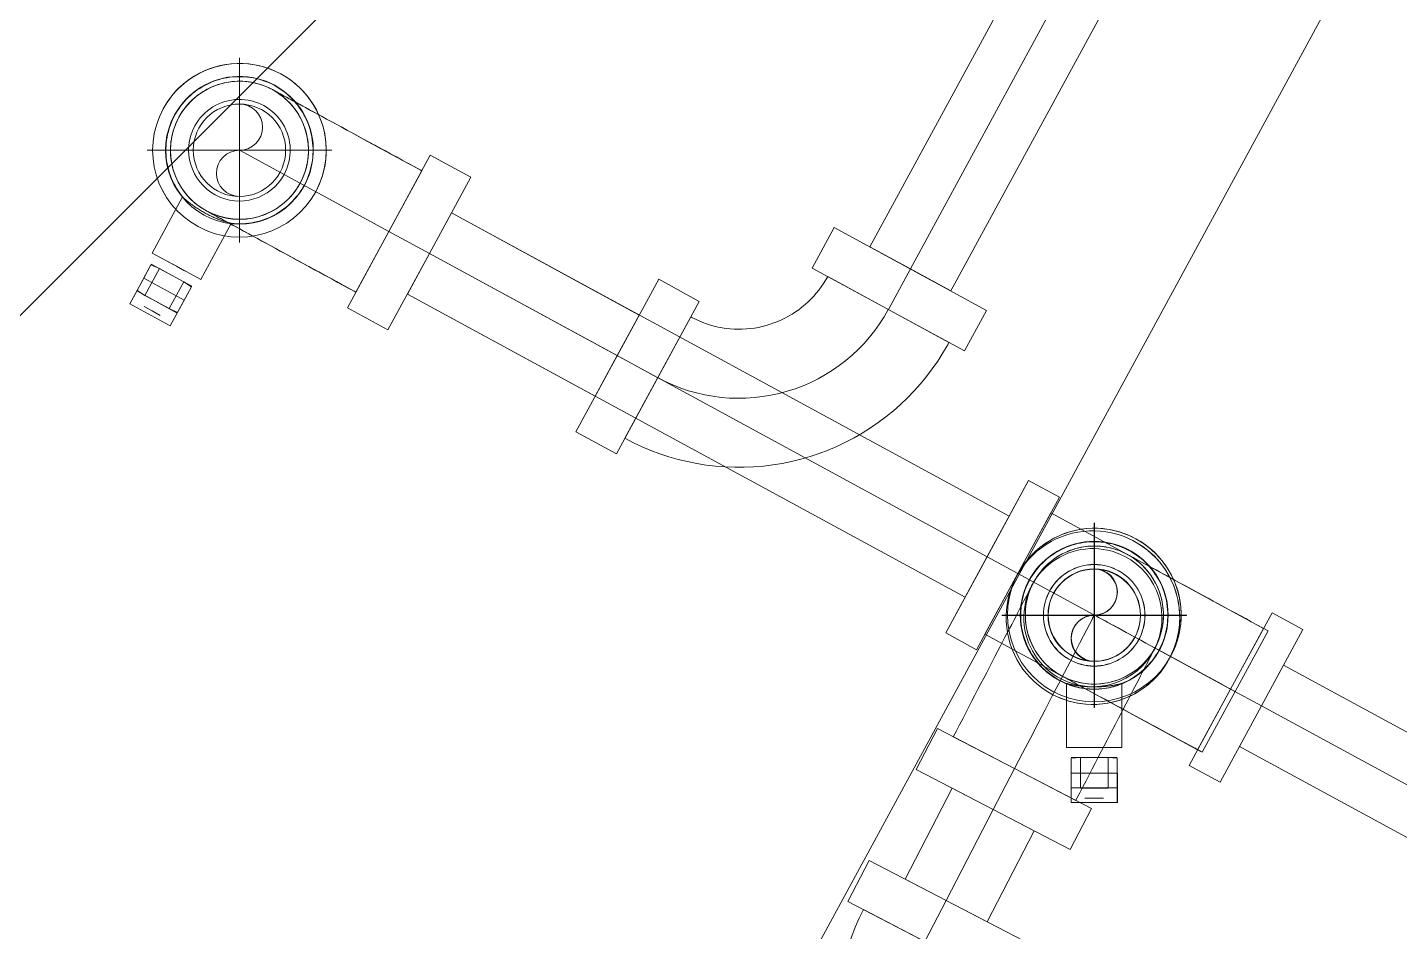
# Model space of a CAD drawing. Header units: metres. Extents: x -207 to 246, y -187 to 169.
# Drawn here: x 11.4838 to 11.781, y 98.9063 to 99.1021 of the extents above; entities that cross this region are included whole.
import ezdxf

# ---------------------------------------------------------------- set-up
doc = ezdxf.new("R2010")
doc.units = ezdxf.units.M
for name, color, linetype, lineweight in [('A-ROOF-PATT', 7, 'Continuous', 9), ('P-PIPE', 7, 'Continuous', 9), ('P-PIPE-CNTR', 7, 'Continuous', 9)]:
    doc.layers.add(name, color=color, linetype=linetype, lineweight=lineweight)
doc.layers.add('PR10-ARQ-PL-001-Emplazamiento-C-1_dwg', color=7, linetype='Continuous', lineweight=9, true_color=0x767676)

# ---------------------------------------------------------------- blocks, each defined once
blk = doc.blocks.new('Plastico - Codo - PL - Codo-2167104-PLANTA SUPERFICIES')
at = {"layer": 'P-PIPE'}
for p, q in [((11.57107, 99.07442), (11.5621, 99.05791)), ((11.57986, 99.06965), (11.57107, 99.07442)), ((11.56923, 99.07104), (11.5621, 99.05791)), ((11.57088, 99.05313), (11.57986, 99.06965)), ((11.5621, 99.05791), (11.55312, 99.04139)), ((11.5621, 99.05791), (11.55496, 99.04477)), ((11.5619, 99.03661), (11.57088, 99.05313)), ((11.55312, 99.04139), (11.5619, 99.03661))]:
    blk.add_line(p, q, dxfattribs=at)
at = {"layer": 'P-PIPE', "flags": 128}
for points in [[(11.56923, 99.07104), (11.56794, 99.07174), (11.56665, 99.07245), (11.56536, 99.07315), (11.56408, 99.07384), (11.56281, 99.07453), (11.56155, 99.07522), (11.5603, 99.0759), (11.55906, 99.07657), (11.55784, 99.07723), (11.55664, 99.07789), (11.55546, 99.07853), (11.5543, 99.07916), (11.55316, 99.07978), (11.55205, 99.08038), (11.55097, 99.08097), (11.54992, 99.08154), (11.5489, 99.0821), (11.54791, 99.08263), (11.54695, 99.08315), (11.54603, 99.08365), (11.54515, 99.08413), (11.5443, 99.08459), (11.5435, 99.08503), (11.54274, 99.08544), (11.54202, 99.08583), (11.54134, 99.0862), (11.54071, 99.08655), (11.54012, 99.08687), (11.53958, 99.08716), (11.53909, 99.08743), (11.53864, 99.08767), (11.53825, 99.08788), (11.5379, 99.08807), (11.5376, 99.08823), (11.53736, 99.08837), (11.53717, 99.08847), (11.53702, 99.08855), (11.53693, 99.0886), (11.53689, 99.08862)], [(11.52261, 99.06235), (11.52264, 99.06234), (11.52271, 99.06229), (11.52284, 99.06222), (11.52302, 99.06213), (11.52326, 99.062), (11.52354, 99.06185), (11.52387, 99.06167), (11.52425, 99.06146), (11.52468, 99.06122), (11.52516, 99.06096), (11.52569, 99.06068), (11.52627, 99.06036), (11.52689, 99.06003), (11.52755, 99.05967), (11.52826, 99.05928), (11.52901, 99.05887), (11.52981, 99.05844), (11.53064, 99.05799), (11.53151, 99.05751), (11.53242, 99.05702), (11.53337, 99.0565), (11.53435, 99.05597), (11.53536, 99.05542), (11.53641, 99.05485), (11.53748, 99.05427), (11.53858, 99.05367), (11.53971, 99.05306), (11.54086, 99.05243), (11.54204, 99.05179), (11.54324, 99.05114), (11.54445, 99.05048), (11.54568, 99.04981), (11.54693, 99.04913), (11.54819, 99.04845), (11.54946, 99.04776), (11.55074, 99.04706), (11.55202, 99.04636), (11.55331, 99.04566), (11.55461, 99.04496), (11.55496, 99.04477)]]:
    blk.add_lwpolyline(points, dxfattribs=at)
at = {"layer": 'P-PIPE'}
for radius, start, end in [(0.0188, 331.4765, 151.4765), (0.0188, 331.4765, 151.4765), (0.01495, 331.4765, 151.4765), (0.0188, 151.4765, 331.4765), (0.0188, 151.4765, 331.4765), (0.01495, 151.4765, 331.4765)]:
    blk.add_arc((11.52975, 99.07549), radius, start, end, dxfattribs=at)
blk = doc.blocks.new('Plastico - Codo - PL - Codo-2167767-PLANTA SUPERFICIES')
at = {"layer": 'P-PIPE'}
for p, q in [((-0.01792, 0.04716), (-0.01811, 0.03716)), ((0.01968, 0.04645), (-0.01792, 0.04716)), ((0.01968, 0.04645), (-0.01792, 0.04716)), ((0.01949, 0.03645), (0.01968, 0.04645)), ((-0.01811, 0.03716), (0.01949, 0.03645)), ((-0.01811, 0.03716), (0.01949, 0.03645)), ((-0.01426, 0.03709), (0.01564, 0.03653)), ((-0.01426, 0.03709), (0.01564, 0.03653)), ((-0.03681, 0.0188), (-0.04681, 0.0188)), ((-0.04681, 0.0188), (-0.04681, -0.0188)), ((-0.04681, 0.0188), (-0.04681, -0.0188)), ((-0.03681, -0.0188), (-0.03681, 0.0188)), ((-0.03681, -0.0188), (-0.03681, 0.0188)), ((-0.03681, 0.01495), (-0.03681, -0.01495)), ((-0.03681, 0.01495), (-0.03681, -0.01495)), ((-0.04681, -0.0188), (-0.03681, -0.0188))]:
    blk.add_line(p, q, dxfattribs=at)
at = {"layer": 'P-PIPE', "flags": 128}
for points in [[(-0.01426, 0.03709), (-0.01429, 0.03619), (-0.01436, 0.03529), (-0.01447, 0.03439), (-0.01461, 0.0335), (-0.01479, 0.03262), (-0.015, 0.03174), (-0.01525, 0.03087), (-0.01553, 0.03001), (-0.01585, 0.02917), (-0.0162, 0.02834), (-0.01659, 0.02752), (-0.017, 0.02672), (-0.01745, 0.02594), (-0.01793, 0.02517), (-0.01844, 0.02443), (-0.01897, 0.0237), (-0.01954, 0.023), (-0.02013, 0.02232), (-0.02076, 0.02166), (-0.0214, 0.02103), (-0.02207, 0.02043), (-0.02277, 0.01986), (-0.02349, 0.01931), (-0.02422, 0.01879), (-0.02498, 0.0183), (-0.02576, 0.01784), (-0.02656, 0.01742), (-0.02737, 0.01702), (-0.02819, 0.01666), (-0.02903, 0.01633), (-0.02989, 0.01604), (-0.03075, 0.01578), (-0.03163, 0.01555), (-0.03251, 0.01536), (-0.0334, 0.01521), (-0.03429, 0.01509), (-0.03519, 0.01501), (-0.03609, 0.01496), (-0.03681, 0.01495)], [(-0.03681, -0.01495), (-0.03472, -0.01491), (-0.03262, -0.01478), (-0.03053, -0.01457), (-0.02846, -0.01428), (-0.02639, -0.0139), (-0.02434, -0.01345), (-0.02232, -0.01291), (-0.02031, -0.01229), (-0.01833, -0.01159), (-0.01638, -0.01081), (-0.01447, -0.00995), (-0.01259, -0.00902), (-0.01075, -0.00802), (-0.00895, -0.00694), (-0.00719, -0.00579), (-0.00548, -0.00457), (-0.00383, -0.00328), (-0.00222, -0.00193), (-0.00067, -0.00051), (0.00082, 0.00096), (0.00225, 0.0025), (0.00362, 0.00409), (0.00492, 0.00573), (0.00616, 0.00742), (0.00733, 0.00917), (0.00843, 0.01095), (0.00945, 0.01278), (0.01041, 0.01466), (0.01128, 0.01656), (0.01208, 0.0185), (0.0128, 0.02047), (0.01345, 0.02247), (0.01401, 0.02449), (0.01449, 0.02653), (0.01488, 0.02859), (0.0152, 0.03067), (0.01543, 0.03275), (0.01558, 0.03485), (0.01564, 0.03653)]]:
    blk.add_lwpolyline(points, dxfattribs=at)
blk = doc.blocks.new('Plastico - Codo - PL - Codo-V76-PLANTA SUPERFICIES')
at = {"layer": 'P-PIPE'}
for p, q in [((11.87105, 98.91207), (11.86234, 98.89541)), ((11.87991, 98.90744), (11.87105, 98.91207)), ((11.86926, 98.90866), (11.86234, 98.89541)), ((11.8712, 98.89078), (11.87991, 98.90744)), ((11.86234, 98.89541), (11.85363, 98.87875)), ((11.86234, 98.89541), (11.85542, 98.88216)), ((11.8625, 98.87412), (11.8712, 98.89078)), ((11.85363, 98.87875), (11.8625, 98.87412))]:
    blk.add_line(p, q, dxfattribs=at)
at = {"layer": 'P-PIPE', "flags": 128}
for points in [[(11.81646, 98.91938), (11.81675, 98.91991), (11.81706, 98.92042), (11.81739, 98.92092), (11.81774, 98.92141), (11.8181, 98.92188), (11.81849, 98.92233), (11.81889, 98.92278), (11.81931, 98.9232), (11.81975, 98.92361), (11.8202, 98.924), (11.82067, 98.92437), (11.82116, 98.92472), (11.82165, 98.92505), (11.82216, 98.92536), (11.82269, 98.92566), (11.82322, 98.92593), (11.82376, 98.92618), (11.82432, 98.9264), (11.82488, 98.92661), (11.82545, 98.92679), (11.82602, 98.92695), (11.82661, 98.92708), (11.82719, 98.9272), (11.82779, 98.92729), (11.82838, 98.92735), (11.82898, 98.92739), (11.82957, 98.92741), (11.83017, 98.9274), (11.83077, 98.92737), (11.83136, 98.92732), (11.83196, 98.92724), (11.83255, 98.92714), (11.83313, 98.92701), (11.83371, 98.92687), (11.83428, 98.92669), (11.83485, 98.9265), (11.83541, 98.92628), (11.83595, 98.92604), (11.83649, 98.92578), (11.83664, 98.92571)], [(11.83664, 98.92571), (11.83716, 98.92542), (11.83767, 98.92511), (11.83817, 98.92479), (11.83866, 98.92444), (11.83913, 98.92407), (11.83959, 98.92368), (11.84003, 98.92328), (11.84045, 98.92286), (11.84086, 98.92242), (11.84125, 98.92197), (11.84162, 98.9215), (11.84197, 98.92102), (11.84231, 98.92052), (11.84262, 98.92001), (11.84291, 98.91949), (11.84318, 98.91895), (11.84343, 98.91841), (11.84366, 98.91786), (11.84386, 98.91729), (11.84404, 98.91672), (11.8442, 98.91615), (11.84434, 98.91557), (11.84445, 98.91498), (11.84454, 98.91439), (11.8446, 98.91379), (11.84464, 98.9132), (11.84466, 98.9126), (11.84466, 98.912), (11.84463, 98.9114), (11.84457, 98.91081), (11.84449, 98.91022), (11.84439, 98.90963), (11.84427, 98.90904), (11.84412, 98.90846), (11.84395, 98.90789), (11.84375, 98.90732), (11.84354, 98.90677), (11.8433, 98.90622), (11.84304, 98.90568), (11.84296, 98.90554)], [(11.83664, 98.92571), (11.83666, 98.9257), (11.83674, 98.92566), (11.83687, 98.92559), (11.83705, 98.92549), (11.83729, 98.92537), (11.83757, 98.92522), (11.83791, 98.92505), (11.83829, 98.92484), (11.83873, 98.92462), (11.83921, 98.92436), (11.83974, 98.92409), (11.84032, 98.92378), (11.84095, 98.92346), (11.84162, 98.92311), (11.84234, 98.92273), (11.84309, 98.92234), (11.84389, 98.92192), (11.84473, 98.92148), (11.84561, 98.92102), (11.84653, 98.92054), (11.84749, 98.92004), (11.84848, 98.91952), (11.8495, 98.91899), (11.85055, 98.91844), (11.85164, 98.91787), (11.85275, 98.91729), (11.85389, 98.9167), (11.85505, 98.91609), (11.85623, 98.91547), (11.85744, 98.91484), (11.85867, 98.9142), (11.85991, 98.91355), (11.86117, 98.91289), (11.86244, 98.91223), (11.86372, 98.91156), (11.86501, 98.91088), (11.86631, 98.91021), (11.86761, 98.90953), (11.86891, 98.90884), (11.86926, 98.90866)], [(11.82279, 98.89921), (11.82226, 98.8995), (11.82175, 98.89981), (11.82125, 98.90013), (11.82077, 98.90048), (11.82029, 98.90085), (11.81984, 98.90124), (11.8194, 98.90164), (11.81897, 98.90206), (11.81857, 98.9025), (11.81818, 98.90295), (11.8178, 98.90342), (11.81745, 98.9039), (11.81712, 98.9044), (11.81681, 98.90491), (11.81652, 98.90543), (11.81625, 98.90597), (11.816, 98.90651), (11.81577, 98.90706), (11.81557, 98.90763), (11.81538, 98.9082), (11.81522, 98.90877), (11.81509, 98.90935), (11.81498, 98.90994), (11.81489, 98.91053), (11.81482, 98.91113), (11.81478, 98.91172), (11.81476, 98.91232), (11.81477, 98.91292), (11.8148, 98.91352), (11.81485, 98.91411), (11.81493, 98.9147), (11.81503, 98.91529), (11.81516, 98.91588), (11.81531, 98.91646), (11.81548, 98.91703), (11.81567, 98.9176), (11.81589, 98.91815), (11.81613, 98.9187), (11.81639, 98.91924), (11.81646, 98.91938)], [(11.84296, 98.90554), (11.84268, 98.90501), (11.84237, 98.9045), (11.84204, 98.904), (11.84169, 98.90351), (11.84132, 98.90304), (11.84094, 98.90259), (11.84053, 98.90214), (11.84011, 98.90172), (11.83967, 98.90131), (11.83922, 98.90092), (11.83875, 98.90055), (11.83827, 98.9002), (11.83777, 98.89987), (11.83726, 98.89956), (11.83674, 98.89926), (11.83621, 98.89899), (11.83566, 98.89874), (11.83511, 98.89852), (11.83455, 98.89831), (11.83398, 98.89813), (11.8334, 98.89797), (11.83282, 98.89784), (11.83223, 98.89772), (11.83164, 98.89763), (11.83105, 98.89757), (11.83045, 98.89753), (11.82985, 98.89751), (11.82925, 98.89752), (11.82866, 98.89755), (11.82806, 98.8976), (11.82747, 98.89768), (11.82688, 98.89778), (11.82629, 98.89791), (11.82571, 98.89805), (11.82514, 98.89823), (11.82458, 98.89842), (11.82402, 98.89864), (11.82347, 98.89888), (11.82293, 98.89914), (11.82279, 98.89921)], [(11.85542, 98.88216), (11.85411, 98.88284), (11.85281, 98.88352), (11.85151, 98.8842), (11.85022, 98.88488), (11.84894, 98.88555), (11.84766, 98.88621), (11.8464, 98.88687), (11.84515, 98.88752), (11.84392, 98.88817), (11.84271, 98.8888), (11.84152, 98.88942), (11.84035, 98.89003), (11.83921, 98.89063), (11.83809, 98.89122), (11.83699, 98.89179), (11.83593, 98.89234), (11.8349, 98.89288), (11.8339, 98.8934), (11.83294, 98.89391), (11.83201, 98.89439), (11.83112, 98.89486), (11.83027, 98.8953), (11.82946, 98.89573), (11.82869, 98.89613), (11.82796, 98.89651), (11.82728, 98.89686), (11.82664, 98.8972), (11.82605, 98.89751), (11.8255, 98.89779), (11.82501, 98.89805), (11.82456, 98.89829), (11.82416, 98.89849), (11.82381, 98.89868), (11.82351, 98.89883), (11.82326, 98.89896), (11.82307, 98.89906), (11.82292, 98.89914), (11.82283, 98.89919), (11.82279, 98.89921)]]:
    blk.add_lwpolyline(points, dxfattribs=at)
at = {"layer": 'P-PIPE'}
for radius, start, end in [(0.0188, 332.4113, 152.4113), (0.0188, 332.4113, 152.4113), (0.01495, 332.4113, 152.4113), (0.0188, 152.4113, 332.4113), (0.0188, 152.4113, 332.4113), (0.01495, 152.4113, 332.4113)]:
    blk.add_arc((11.82971, 98.91246), radius, start, end, dxfattribs=at)
blk = doc.blocks.new('Plastico - Codo - PL - Codo-V83-PLANTA SUPERFICIES')
at = {"layer": 'P-PIPE'}
for p, q in [((-0.0188, 0.04681), (-0.0188, 0.03681)), ((0.0188, 0.04681), (-0.0188, 0.04681)), ((0.0188, 0.04681), (-0.0188, 0.04681)), ((0.0188, 0.03681), (0.0188, 0.04681)), ((-0.0188, 0.03681), (0.0188, 0.03681)), ((-0.0188, 0.03681), (0.0188, 0.03681)), ((-0.01495, 0.03681), (0.01495, 0.03681)), ((-0.01495, 0.03681), (0.01495, 0.03681)), ((-0.03681, 0.0188), (-0.04681, 0.0188)), ((-0.04681, 0.0188), (-0.04681, -0.0188)), ((-0.04681, 0.0188), (-0.04681, -0.0188)), ((-0.03681, -0.0188), (-0.03681, 0.0188)), ((-0.03681, -0.0188), (-0.03681, 0.0188)), ((-0.03681, 0.01495), (-0.03681, -0.01495)), ((-0.03681, 0.01495), (-0.03681, -0.01495)), ((-0.04681, -0.0188), (-0.03681, -0.0188))]:
    blk.add_line(p, q, dxfattribs=at)
at = {"layer": 'P-PIPE', "flags": 128}
for points in [[(-0.03681, -0.01495), (-0.03474, -0.01491), (-0.03268, -0.01478), (-0.03062, -0.01458), (-0.02857, -0.01429), (-0.02653, -0.01392), (-0.02451, -0.01347), (-0.02251, -0.01293), (-0.02053, -0.01232), (-0.01858, -0.01163), (-0.01666, -0.01086), (-0.01477, -0.01002), (-0.01291, -0.0091), (-0.01109, -0.00811), (-0.00932, -0.00704), (-0.00759, -0.00591), (-0.0059, -0.00471), (-0.00427, -0.00344), (-0.00268, -0.0021), (-0.00115, -0.00071), (0.00032, 0.00075), (0.00173, 0.00226), (0.00308, 0.00383), (0.00437, 0.00545), (0.00559, 0.00713), (0.00674, 0.00885), (0.00783, 0.01061), (0.00884, 0.01242), (0.00978, 0.01426), (0.01064, 0.01614), (0.01143, 0.01806), (0.01214, 0.02), (0.01278, 0.02197), (0.01333, 0.02397), (0.0138, 0.02598), (0.0142, 0.02802), (0.01451, 0.03006), (0.01474, 0.03212), (0.01488, 0.03419), (0.01495, 0.03626), (0.01495, 0.03681)], [(-0.01495, 0.03681), (-0.01497, 0.03594), (-0.01502, 0.03507), (-0.01511, 0.0342), (-0.01523, 0.03333), (-0.01539, 0.03247), (-0.01558, 0.03162), (-0.0158, 0.03077), (-0.01606, 0.02994), (-0.01635, 0.02911), (-0.01668, 0.0283), (-0.01703, 0.0275), (-0.01742, 0.02672), (-0.01784, 0.02595), (-0.01829, 0.0252), (-0.01877, 0.02447), (-0.01928, 0.02376), (-0.01981, 0.02307), (-0.02038, 0.0224), (-0.02097, 0.02175), (-0.02158, 0.02113), (-0.02222, 0.02053), (-0.02288, 0.01996), (-0.02357, 0.01942), (-0.02427, 0.0189), (-0.025, 0.01842), (-0.02575, 0.01796), (-0.02651, 0.01753), (-0.02729, 0.01713), (-0.02808, 0.01677), (-0.02889, 0.01644), (-0.02971, 0.01614), (-0.03055, 0.01587), (-0.03139, 0.01563), (-0.03224, 0.01543), (-0.0331, 0.01527), (-0.03396, 0.01514), (-0.03483, 0.01504), (-0.0357, 0.01498), (-0.03658, 0.01495), (-0.03681, 0.01495)]]:
    blk.add_lwpolyline(points, dxfattribs=at)
blk = doc.blocks.new('M_Ball Valve - 50-150 mm - 20 mm-V84-PLANTA SUPERFICIES')
at = {"layer": 'P-PIPE'}
for p, q in [((11.81739, 98.90235), (11.81078, 98.8902)), ((11.82133, 98.88447), (11.82793, 98.89662)), ((11.81055, 98.88768), (11.80752, 98.8821)), ((11.81055, 98.88768), (11.80898, 98.88478)), ((11.81055, 98.88768), (11.81237, 98.88683)), ((11.8194, 98.88301), (11.81061, 98.88779)), ((11.81078, 98.8902), (11.81606, 98.88733)), ((11.81606, 98.88733), (11.8143, 98.88829)), ((11.81606, 98.88733), (11.82133, 98.88447)), ((11.81781, 98.88638), (11.81606, 98.88733)), ((11.80898, 98.88478), (11.80594, 98.8792)), ((11.81776, 98.88), (11.80898, 98.88478)), ((11.80898, 98.88478), (11.81776, 98.88)), ((11.81237, 98.88683), (11.80922, 98.88103)), ((11.81501, 98.8854), (11.81237, 98.88683)), ((11.81501, 98.8854), (11.81326, 98.88635)), ((11.81501, 98.8854), (11.81326, 98.88635)), ((11.81675, 98.88445), (11.81501, 98.8854)), ((11.81675, 98.88445), (11.81501, 98.8854)), ((11.81764, 98.88397), (11.81501, 98.8854)), ((11.80594, 98.8792), (11.80752, 98.8821)), ((11.80746, 98.88199), (11.81625, 98.87721)), ((11.80922, 98.88103), (11.80752, 98.8821)), ((11.81449, 98.87817), (11.81764, 98.88397)), ((11.81631, 98.87732), (11.81934, 98.8829)), ((11.81764, 98.88397), (11.81934, 98.8829)), ((11.81776, 98.88), (11.81934, 98.8829)), ((11.80594, 98.8792), (11.81473, 98.87442)), ((11.81473, 98.87442), (11.80594, 98.8792)), ((11.80905, 98.87862), (11.8108, 98.87767)), ((11.80922, 98.88103), (11.81185, 98.8796)), ((11.81011, 98.88055), (11.81185, 98.8796)), ((11.81011, 98.88055), (11.81185, 98.8796)), ((11.81185, 98.8796), (11.8136, 98.87865)), ((11.81185, 98.8796), (11.8136, 98.87865)), ((11.81185, 98.8796), (11.81449, 98.87817)), ((11.81473, 98.87442), (11.81776, 98.88)), ((11.8108, 98.87767), (11.81256, 98.87671)), ((11.81631, 98.87732), (11.81449, 98.87817)), ((11.81631, 98.87732), (11.81473, 98.87442))]:
    blk.add_line(p, q, dxfattribs=at)
at = {"layer": 'P-PIPE', "flags": 128}
for points in [[(11.84371, 98.90485), (11.84401, 98.90542), (11.84428, 98.90599), (11.84452, 98.90658), (11.84475, 98.90718), (11.84495, 98.90778), (11.84512, 98.9084), (11.84527, 98.90902), (11.8454, 98.90964), (11.8455, 98.91027), (11.84557, 98.9109), (11.84562, 98.91154), (11.84564, 98.91218), (11.84564, 98.91281), (11.84562, 98.91345), (11.84556, 98.91409), (11.84549, 98.91472), (11.84538, 98.91535), (11.84526, 98.91597), (11.8451, 98.91659), (11.84493, 98.9172), (11.84472, 98.91781), (11.8445, 98.9184), (11.84425, 98.91899), (11.84398, 98.91957), (11.84368, 98.92013), (11.84336, 98.92068), (11.84302, 98.92122), (11.84266, 98.92175), (11.84228, 98.92226), (11.84188, 98.92275), (11.84146, 98.92323), (11.84102, 98.92369), (11.84056, 98.92413), (11.84008, 98.92456), (11.83959, 98.92496), (11.83908, 98.92535), (11.83856, 98.92571), (11.83802, 98.92606), (11.83747, 98.92638), (11.83691, 98.92668), (11.83634, 98.92695), (11.83575, 98.92721), (11.83516, 98.92744), (11.83455, 98.92764), (11.83394, 98.92782), (11.83332, 98.92798), (11.8327, 98.92811), (11.83207, 98.92822), (11.83144, 98.9283), (11.83081, 98.92836), (11.83017, 98.92839), (11.82953, 98.92839), (11.82889, 98.92837), (11.82826, 98.92833), (11.82763, 98.92826), (11.827, 98.92816), (11.82637, 98.92804), (11.82575, 98.92789), (11.82514, 98.92772), (11.82453, 98.92753), (11.82393, 98.92731), (11.82334, 98.92707), (11.82276, 98.9268), (11.82219, 98.92651), (11.82164, 98.9262), (11.8211, 98.92586), (11.82057, 98.92551), (11.82005, 98.92513), (11.81955, 98.92474), (11.81907, 98.92432), (11.8186, 98.92388), (11.81816, 98.92343), (11.81773, 98.92296), (11.81732, 98.92247), (11.81693, 98.92197), (11.81656, 98.92145), (11.81621, 98.92092), (11.81588, 98.92037), (11.81571, 98.92007)], [(11.81571, 98.92007), (11.81542, 98.9195), (11.81515, 98.91893), (11.8149, 98.91834), (11.81468, 98.91774), (11.81448, 98.91714), (11.81431, 98.91652), (11.81416, 98.9159), (11.81403, 98.91528), (11.81393, 98.91465), (11.81385, 98.91402), (11.81381, 98.91338), (11.81378, 98.91274), (11.81378, 98.91211), (11.81381, 98.91147), (11.81386, 98.91083), (11.81394, 98.9102), (11.81404, 98.90957), (11.81417, 98.90895), (11.81432, 98.90833), (11.8145, 98.90772), (11.8147, 98.90711), (11.81493, 98.90652), (11.81518, 98.90593), (11.81545, 98.90536), (11.81575, 98.90479), (11.81606, 98.90424), (11.8164, 98.9037), (11.81676, 98.90317), (11.81715, 98.90266), (11.81739, 98.90235)], [(11.82793, 98.89663), (11.82857, 98.89657), (11.8292, 98.89653), (11.82984, 98.89653), (11.83048, 98.89654), (11.83111, 98.89659), (11.83175, 98.89666), (11.83238, 98.89675), (11.833, 98.89687), (11.83363, 98.89701), (11.83424, 98.89718), (11.83485, 98.89738), (11.83545, 98.89759), (11.83604, 98.89783), (11.83662, 98.8981), (11.83719, 98.89839), (11.83774, 98.8987), (11.83829, 98.89903), (11.83882, 98.89938), (11.83933, 98.89976), (11.83983, 98.90015), (11.84032, 98.90057), (11.84078, 98.901), (11.84123, 98.90145), (11.84166, 98.90192), (11.84208, 98.90241), (11.84247, 98.90291), (11.84284, 98.90343), (11.84319, 98.90396), (11.84352, 98.90451), (11.84371, 98.90485)]]:
    blk.add_lwpolyline(points, dxfattribs=at)
at = {"layer": 'P-PIPE'}
for radius, start, end in [(0.016, 331.4765, 151.4765), (0.016, 331.4765, 151.4765), (0.016, 331.4765, 151.4765), (0.016, 331.4765, 151.4765), (0.011, 331.4765, 151.4765), (0.011, 331.4765, 151.4765), (0.011, 331.4765, 151.4765), (0.011, 331.4765, 151.4765), (0.016, 151.4765, 331.4765), (0.016, 151.4765, 331.4765), (0.016, 151.4765, 331.4765), (0.016, 151.4765, 331.4765), (0.011, 151.4765, 331.4765), (0.011, 151.4765, 331.4765), (0.011, 151.4765, 331.4765), (0.011, 151.4765, 331.4765)]:
    blk.add_arc((11.82971, 98.91246), radius, start, end, dxfattribs=at)
for points, knots in [([(11.8223, 98.89883), (11.822, 98.899), (11.82139, 98.89935), (11.82053, 98.89989), (11.81987, 98.90034), (11.81939, 98.90069), (11.81906, 98.90094), (11.81875, 98.90118), (11.81847, 98.90141), (11.81822, 98.90162), (11.818, 98.90181), (11.81782, 98.90197), (11.81766, 98.90211), (11.81754, 98.90222), (11.81743, 98.90232), (11.81739, 98.90235), (11.81739, 98.90235)], [-1, -1, -1, -1, -0.9444444, -0.8888889, -0.8333333, -0.8055556, -0.7777778, -0.75, -0.7222222, -0.6944444, -0.6666667, -0.6388889, -0.6111111, -0.5833333, -0.5555556, -0.5, -0.5, -0.5, -0.5]), ([(11.81739, 98.90235), (11.81739, 98.90235), (11.81744, 98.90231), (11.81761, 98.90215), (11.81782, 98.90197), (11.818, 98.90181), (11.81822, 98.90162), (11.81847, 98.90141), (11.81875, 98.90118), (11.81906, 98.90094), (11.81939, 98.90069), (11.81987, 98.90034), (11.82053, 98.89989), (11.82139, 98.89935), (11.822, 98.899), (11.8223, 98.89883)], [-0.5, -0.5, -0.5, -0.5, -0.4444444, -0.3888889, -0.3611111, -0.3333333, -0.3055556, -0.2777778, -0.25, -0.2222222, -0.1944444, -0.1666667, -0.1111111, -0.0555556, 0, 0, 0, 0]), ([(11.8223, 98.89883), (11.82261, 98.89867), (11.82324, 98.89835), (11.82416, 98.89791), (11.8249, 98.89761), (11.82545, 98.8974), (11.82585, 98.89725), (11.82621, 98.89713), (11.82656, 98.89702), (11.82687, 98.89692), (11.82714, 98.89684), (11.82738, 98.89677), (11.82765, 98.8967), (11.82787, 98.89664), (11.82793, 98.89662), (11.82793, 98.89662)], [-1, -1, -1, -1, -0.9444444, -0.8888889, -0.8333333, -0.8055556, -0.7777778, -0.75, -0.7222222, -0.6944444, -0.6666667, -0.6388889, -0.6111111, -0.5555556, -0.5, -0.5, -0.5, -0.5]), ([(11.82793, 98.89662), (11.82793, 98.89662), (11.82789, 98.89664), (11.82774, 98.89668), (11.82758, 98.89672), (11.82738, 98.89677), (11.82714, 98.89684), (11.82687, 98.89692), (11.82656, 98.89702), (11.82621, 98.89713), (11.82584, 98.89725), (11.82545, 98.8974), (11.8249, 98.89761), (11.82416, 98.89791), (11.82324, 98.89835), (11.82261, 98.89867), (11.8223, 98.89883)], [-0.5, -0.5, -0.5, -0.5, -0.4444444, -0.4166667, -0.3888889, -0.3611111, -0.3333333, -0.3055556, -0.2777778, -0.25, -0.2222222, -0.1944444, -0.1666667, -0.1111111, -0.0555556, 0, 0, 0, 0])]:
    blk.add_open_spline(points, degree=3, knots=knots, dxfattribs=at)
blk = doc.blocks.new('Plastico - Codo - PL - Codo-2170184-PLANTA SUPERFICIES')
at = {"layer": 'P-PIPE'}
for p, q in [((11.68093, 98.95026), (11.67632, 98.94139)), ((11.69762, 98.9416), (11.68093, 98.95026)), ((11.69762, 98.9416), (11.68093, 98.95026)), ((11.68435, 98.94849), (11.69762, 98.9416)), ((11.67632, 98.94139), (11.69301, 98.93272)), ((11.67632, 98.94139), (11.69301, 98.93272)), ((11.7143, 98.93293), (11.69762, 98.9416)), ((11.7143, 98.93293), (11.69762, 98.9416)), ((11.69762, 98.9416), (11.71088, 98.9347)), ((11.69301, 98.93272), (11.70969, 98.92406)), ((11.69301, 98.93272), (11.70969, 98.92406)), ((11.70969, 98.92406), (11.7143, 98.93293))]:
    blk.add_line(p, q, dxfattribs=at)
at = {"layer": 'P-PIPE', "flags": 128}
for points in [[(11.68435, 98.94849), (11.68503, 98.94979), (11.68571, 98.9511), (11.68638, 98.9524), (11.68705, 98.95369), (11.68772, 98.95498), (11.68838, 98.95626), (11.68904, 98.95752), (11.68969, 98.95877), (11.69033, 98.96), (11.69096, 98.96121), (11.69158, 98.96241), (11.69219, 98.96358), (11.69278, 98.96473), (11.69337, 98.96585), (11.69393, 98.96694), (11.69449, 98.96801), (11.69502, 98.96904), (11.69554, 98.97004), (11.69604, 98.971), (11.69653, 98.97193), (11.69699, 98.97282), (11.69743, 98.97368), (11.69786, 98.97449), (11.69826, 98.97526), (11.69863, 98.97599), (11.69899, 98.97667), (11.69932, 98.97731), (11.69963, 98.9779), (11.69991, 98.97845), (11.70017, 98.97895), (11.70041, 98.9794), (11.70061, 98.9798), (11.70079, 98.98015), (11.70095, 98.98045), (11.70108, 98.98069), (11.70118, 98.98089), (11.70126, 98.98104), (11.7013, 98.98113), (11.70132, 98.98117)], [(11.72786, 98.96739), (11.72785, 98.96736), (11.72781, 98.96728), (11.72774, 98.96715), (11.72764, 98.96697), (11.72752, 98.96673), (11.72737, 98.96645), (11.7272, 98.96611), (11.727, 98.96572), (11.72677, 98.96529), (11.72652, 98.9648), (11.72624, 98.96427), (11.72594, 98.96369), (11.72561, 98.96306), (11.72526, 98.96239), (11.72489, 98.96167), (11.7245, 98.96091), (11.72408, 98.96011), (11.72364, 98.95927), (11.72318, 98.95839), (11.72271, 98.95747), (11.72221, 98.95651), (11.72169, 98.95552), (11.72116, 98.95449), (11.72061, 98.95344), (11.72005, 98.95235), (11.71947, 98.95124), (11.71888, 98.9501), (11.71827, 98.94893), (11.71766, 98.94774), (11.71703, 98.94654), (11.71639, 98.94531), (11.71574, 98.94406), (11.71509, 98.9428), (11.71443, 98.94153), (11.71376, 98.94025), (11.71309, 98.93895), (11.71242, 98.93765), (11.71174, 98.93635), (11.71106, 98.93504), (11.71088, 98.9347)]]:
    blk.add_lwpolyline(points, dxfattribs=at)
at = {"layer": 'P-PIPE'}
for major_axis, start_param, end_param in [((-0.01653, 0.00895), 4.729721, 7.871314), ((-0.01653, 0.00895), 4.729721, 7.871314), ((-0.01315, 0.00712), 4.729728, 7.871321), ((-0.01653, 0.00895), 1.588133, 4.729725), ((-0.01653, 0.00895), 1.588132, 4.729725), ((-0.01315, 0.00712), 1.588129, 4.729721)]:
    blk.add_ellipse((11.71459, 98.97428), major_axis=major_axis, ratio=1, start_param=start_param, end_param=end_param, dxfattribs=at)
blk = doc.blocks.new('M_Ball Valve - 50-150 mm - 20 mm-V85-PLANTA SUPERFICIES')
at = {"layer": 'P-PIPE'}
for p, q in [((11.70887, 98.96003), (11.70887, 98.94619)), ((11.72087, 98.94619), (11.72087, 98.96003)), ((11.70987, 98.944), (11.71987, 98.944)), ((11.71187, 98.94399), (11.70987, 98.94387)), ((11.70987, 98.93752), (11.70987, 98.94387)), ((11.70987, 98.94057), (11.70987, 98.94387)), ((11.71187, 98.93739), (11.71187, 98.94399)), ((11.71787, 98.94399), (11.71787, 98.93739)), ((11.71987, 98.94387), (11.71787, 98.94399)), ((11.71987, 98.94387), (11.71987, 98.93752)), ((11.71987, 98.94387), (11.71987, 98.94057)), ((11.70987, 98.94057), (11.71987, 98.94057)), ((11.70988, 98.93423), (11.70988, 98.94058)), ((11.71988, 98.94058), (11.70988, 98.94058)), ((11.71988, 98.94058), (11.71988, 98.93423)), ((11.70987, 98.93752), (11.71187, 98.93739)), ((11.70987, 98.93752), (11.70987, 98.93422)), ((11.71987, 98.9374), (11.70987, 98.9374)), ((11.71787, 98.93739), (11.71987, 98.93752)), ((11.71987, 98.93422), (11.71987, 98.93752)), ((11.71987, 98.93422), (11.70987, 98.93422)), ((11.70988, 98.93423), (11.71988, 98.93423))]:
    blk.add_line(p, q, dxfattribs=at)
at = {"layer": 'P-PIPE', "flags": 128}
for points in [[(11.7308, 98.97479), (11.73079, 98.97543), (11.73075, 98.97606), (11.73069, 98.9767), (11.7306, 98.97733), (11.73049, 98.97796), (11.73035, 98.97858), (11.73018, 98.97919), (11.73, 98.9798), (11.72978, 98.9804), (11.72955, 98.981), (11.72929, 98.98158), (11.729, 98.98215), (11.7287, 98.98271), (11.72837, 98.98325), (11.72802, 98.98379), (11.72765, 98.98431), (11.72726, 98.98481), (11.72685, 98.9853), (11.72642, 98.98577), (11.72597, 98.98622), (11.72551, 98.98666), (11.72502, 98.98707), (11.72452, 98.98747), (11.72401, 98.98784), (11.72348, 98.9882), (11.72294, 98.98853), (11.72238, 98.98884), (11.72181, 98.98913), (11.72123, 98.9894), (11.72064, 98.98964), (11.72005, 98.98986), (11.71944, 98.99006), (11.71882, 98.99023), (11.7182, 98.99037), (11.71758, 98.99049), (11.71695, 98.99059), (11.71631, 98.99066), (11.71568, 98.9907), (11.71504, 98.99072), (11.7144, 98.99072), (11.71377, 98.99069), (11.71313, 98.99063), (11.7125, 98.99055), (11.71187, 98.99044), (11.71125, 98.99031), (11.71063, 98.99015), (11.71002, 98.98997), (11.70942, 98.98976), (11.70882, 98.98953), (11.70824, 98.98928), (11.70766, 98.989), (11.7071, 98.9887), (11.70655, 98.98838), (11.70602, 98.98804), (11.70549, 98.98767), (11.70498, 98.98729), (11.70449, 98.98688), (11.70402, 98.98646), (11.70356, 98.98602), (11.70312, 98.98555), (11.7027, 98.98508), (11.7023, 98.98458), (11.70192, 98.98407), (11.70156, 98.98354), (11.70122, 98.98301), (11.7009, 98.98245), (11.7006, 98.98189), (11.70033, 98.98131), (11.70008, 98.98072), (11.69986, 98.98013), (11.69965, 98.97952), (11.69948, 98.97891), (11.69933, 98.97829), (11.6992, 98.97767), (11.6991, 98.97704), (11.69902, 98.97641), (11.69897, 98.97577), (11.69894, 98.97513), (11.69894, 98.97479)], [(11.69894, 98.97479), (11.69895, 98.97415), (11.69899, 98.97352), (11.69905, 98.97288), (11.69914, 98.97225), (11.69925, 98.97163), (11.69939, 98.971), (11.69956, 98.97039), (11.69974, 98.96978), (11.69996, 98.96918), (11.70019, 98.96859), (11.70045, 98.968), (11.70074, 98.96743), (11.70104, 98.96687), (11.70137, 98.96633), (11.70172, 98.96579), (11.70209, 98.96528), (11.70248, 98.96477), (11.70289, 98.96428), (11.70332, 98.96381), (11.70377, 98.96336), (11.70423, 98.96293), (11.70472, 98.96251), (11.70522, 98.96211), (11.70573, 98.96174), (11.70626, 98.96138), (11.7068, 98.96105), (11.70736, 98.96074), (11.70793, 98.96045), (11.70851, 98.96018), (11.70887, 98.96003)], [(11.72087, 98.96003), (11.72145, 98.96028), (11.72203, 98.96056), (11.72259, 98.96085), (11.72314, 98.96117), (11.72368, 98.96151), (11.7242, 98.96188), (11.72471, 98.96226), (11.72521, 98.96266), (11.72568, 98.96309), (11.72614, 98.96353), (11.72658, 98.96399), (11.72701, 98.96447), (11.72741, 98.96496), (11.72779, 98.96547), (11.72816, 98.96599), (11.7285, 98.96653), (11.72882, 98.96708), (11.72911, 98.96765), (11.72939, 98.96822), (11.72964, 98.96881), (11.72987, 98.9694), (11.73007, 98.97001), (11.73025, 98.97062), (11.7304, 98.97124), (11.73053, 98.97186), (11.73064, 98.97249), (11.73072, 98.97312), (11.73077, 98.97376), (11.7308, 98.97439), (11.7308, 98.97479)]]:
    blk.add_lwpolyline(points, dxfattribs=at)
at = {"layer": 'P-PIPE'}
for centre, major_axis, ratio, start_param, end_param in [((11.71486, 98.97478), (-0.01407, 0.00761), 1, 3.637526, 6.779119), ((11.71486, 98.97478), (-0.01407, 0.00761), 1, 3.637525, 6.779118), ((11.71488, 98.97481), (-0.01407, 0.00761), 1, 3.637525, 6.779118), ((11.71488, 98.9748), (-0.01407, 0.00761), 1, 3.637525, 6.779118), ((11.71486, 98.97478), (-0.00967, 0.00523), 1, 3.637525, 6.779118), ((11.71487, 98.9748), (-0.00967, 0.00523), 1, 3.637524, 6.779117), ((11.71487, 98.97478), (-0.00967, 0.00523), 1, 3.637525, 6.779118), ((11.71488, 98.9748), (-0.00967, 0.00523), 1, 3.637524, 6.779117), ((11.71486, 98.97478), (-0.01407, 0.00761), 1, 0.495924, 3.637517), ((11.71486, 98.97478), (-0.01407, 0.00761), 1, 0.495933, 3.637525), ((11.71488, 98.97481), (-0.01407, 0.00761), 1, 0.495924, 3.637517), ((11.71488, 98.9748), (-0.01407, 0.00761), 1, 0.495933, 3.637526), ((11.71486, 98.97478), (-0.00967, 0.00523), 1, 0.495932, 3.637525), ((11.71487, 98.9748), (-0.00967, 0.00523), 1, 0.495932, 3.637525), ((11.71487, 98.97478), (-0.00967, 0.00523), 1, 0.495932, 3.637525), ((11.71488, 98.9748), (-0.00967, 0.00523), 1, 0.495932, 3.637525), ((11.71487, 98.94619), (0.006, 0), 0.000362, 1.5706, 3.141397), ((11.71487, 98.94619), (0.006, 0), 0.000362, 3.141593, 4.712193), ((11.71487, 98.94399), (0.003, 0), 0.000362, 3.141397, 4.712193), ((11.71487, 98.94619), (0.002, 0), 0.000362, 1.5706, 4.712193), ((11.71487, 98.94399), (0.002, 0), 0.000362, 3.262228, 4.712193), ((11.71487, 98.94399), (0.002, 0), 0.000362, 1.5706, 3.020567), ((11.71487, 98.94619), (0.006, 0), 0.000362, 4.712193, 6.28299), ((11.71487, 98.94619), (0.006, 0), 0.000362, 0.000001, 1.5706), ((11.71487, 98.94619), (0.002, 0), 0.000362, 4.712193, 7.853786), ((11.71487, 98.94399), (0.002, 0), 0.000362, 0.120633, 1.5706), ((11.71487, 98.94399), (0.002, 0), 0.000362, 4.712193, 6.162159), ((11.71487, 98.94399), (0.003, 0), 0.000362, 4.712193, 6.28299), ((11.71487, 98.93739), (0.003, 0), 0.000362, 3.141397, 4.712193), ((11.71487, 98.93519), (0.002, 0), 0.000362, 1.5706, 4.712193), ((11.71487, 98.93739), (0.002, 0), 0.000362, 1.5706, 3.020567), ((11.71487, 98.93739), (0.002, 0), 0.000362, 3.262228, 4.712193), ((11.71487, 98.93739), (0.002, 0), 0.000362, 4.712193, 6.162159), ((11.71487, 98.93739), (0.002, 0), 0.000362, 0.120635, 1.5706), ((11.71487, 98.93739), (0.003, 0), 0.000362, 4.712193, 6.28299), ((11.71487, 98.93519), (0.002, 0), 0.000362, 4.712193, 7.853786)]:
    blk.add_ellipse(centre, major_axis=major_axis, ratio=ratio, start_param=start_param, end_param=end_param, dxfattribs=at)
for points, knots in [([(11.71487, 98.95928), (11.71452, 98.95928), (11.71382, 98.9593), (11.7128, 98.95935), (11.71201, 98.95944), (11.71142, 98.95952), (11.711, 98.95958), (11.71062, 98.95965), (11.71027, 98.95971), (11.70995, 98.95978), (11.70967, 98.95984), (11.70943, 98.95989), (11.70916, 98.95996), (11.70893, 98.96001), (11.70887, 98.96003), (11.70887, 98.96003)], [-1, -1, -1, -1, -0.9444444, -0.8888889, -0.8333333, -0.8055556, -0.7777778, -0.75, -0.7222222, -0.6944444, -0.6666667, -0.6388889, -0.6111111, -0.5555556, -0.5, -0.5, -0.5, -0.5]), ([(11.70887, 98.96003), (11.70887, 98.96003), (11.70892, 98.96002), (11.70907, 98.95998), (11.70923, 98.95994), (11.70943, 98.95989), (11.70967, 98.95984), (11.70995, 98.95978), (11.71027, 98.95972), (11.71062, 98.95965), (11.71101, 98.95959), (11.71142, 98.95953), (11.71201, 98.95944), (11.7128, 98.95936), (11.71382, 98.9593), (11.71452, 98.95928), (11.71487, 98.95928)], [-0.5, -0.5, -0.5, -0.5, -0.4444444, -0.4166667, -0.3888889, -0.3611111, -0.3333333, -0.3055556, -0.2777778, -0.25, -0.2222222, -0.1944444, -0.1666667, -0.1111111, -0.0555556, 0, 0, 0, 0]), ([(11.71487, 98.95928), (11.71522, 98.95928), (11.71592, 98.9593), (11.71694, 98.95936), (11.71773, 98.95944), (11.71832, 98.95953), (11.71873, 98.95959), (11.71912, 98.95965), (11.71947, 98.95972), (11.71979, 98.95978), (11.72007, 98.95984), (11.72031, 98.95989), (11.72051, 98.95994), (11.72067, 98.95998), (11.72082, 98.96002), (11.72087, 98.96003), (11.72087, 98.96003)], [-1, -1, -1, -1, -0.9444444, -0.8888889, -0.8333333, -0.8055556, -0.7777778, -0.75, -0.7222222, -0.6944444, -0.6666667, -0.6388889, -0.6111111, -0.5833333, -0.5555556, -0.5, -0.5, -0.5, -0.5]), ([(11.72087, 98.96003), (11.72087, 98.96003), (11.72081, 98.96001), (11.72058, 98.95996), (11.72031, 98.95989), (11.72007, 98.95984), (11.71979, 98.95978), (11.71947, 98.95971), (11.71912, 98.95965), (11.71873, 98.95958), (11.71832, 98.95952), (11.71773, 98.95944), (11.71694, 98.95935), (11.71592, 98.9593), (11.71522, 98.95928), (11.71487, 98.95928)], [-0.5, -0.5, -0.5, -0.5, -0.4444444, -0.3888889, -0.3611111, -0.3333333, -0.3055556, -0.2777778, -0.25, -0.2222222, -0.1944444, -0.1666667, -0.1111111, -0.0555556, 0, 0, 0, 0])]:
    blk.add_open_spline(points, degree=3, knots=knots, dxfattribs=at)
blk = doc.blocks.new('YADRAN_LASQUEMAS_ARQ_MO_006_E02_rvt-1-PLANTA SUPERFICIES')
at = {"layer": 'A-ROOF-PATT', "true_color": 0x008040}
h = blk.add_hatch(dxfattribs=at)
h.set_pattern_fill('FP_66', color=116, style=0, pattern_type=2)
h.set_pattern_definition([(241.477, (-33.576, 19.343), (0.3075189, -0.167129), [])])
h.paths.add_polyline_path([(13.59611, 95.63967), (14.80632, 97.86641), (10.40577, 100.25805), (9.63371, 98.8375), (9.67519, 98.84365), (9.79075, 98.84365), (9.79075, 97.70784), (9.85962, 97.67041), (10.96967, 97.67041), (10.96399, 97.55485), (10.94701, 97.44041), (10.9189, 97.32819), (10.87993, 97.21925), (10.84103, 97.13702), (10.96967, 97.06711)])
at = {"layer": 'P-PIPE'}
for p, q in [((11.7994, 99.29954), (11.66627, 99.05457)), ((11.68384, 99.04502), (11.81698, 99.28999)), ((11.57566, 99.06192), (11.57088, 99.05313)), ((11.57566, 99.06192), (11.57088, 99.05313)), ((11.57566, 99.06192), (11.57088, 99.05313)), ((11.57566, 99.06192), (11.57088, 99.05313)), ((11.61634, 99.03981), (11.57566, 99.06192)), ((11.69645, 98.99627), (11.57566, 99.06192)), ((11.66627, 99.05457), (11.67505, 99.0498)), ((11.66627, 99.05457), (11.67505, 99.0498)), ((11.57088, 99.05313), (11.56611, 99.04434)), ((11.57088, 99.05313), (11.56611, 99.04434)), ((11.57088, 99.05313), (11.56611, 99.04434)), ((11.57088, 99.05313), (11.56611, 99.04434)), ((11.67505, 99.0498), (11.68384, 99.04502)), ((11.67505, 99.0498), (11.68384, 99.04502)), ((11.56611, 99.04434), (11.60679, 99.02223)), ((11.56611, 99.04434), (11.6869, 98.9787)), ((11.61157, 99.03102), (11.61634, 99.03981)), ((11.61157, 99.03102), (11.61634, 99.03981)), ((11.60679, 99.02223), (11.61157, 99.03102)), ((11.60679, 99.02223), (11.61157, 99.03102)), ((11.70065, 99.004), (11.69167, 98.98747)), ((11.70065, 99.004), (11.69168, 98.98749)), ((11.70733, 99.00037), (11.70065, 99.004)), ((11.69835, 98.98385), (11.70733, 99.00037)), ((11.69836, 98.98386), (11.70733, 99.00037)), ((11.69168, 98.98748), (11.69645, 98.99627)), ((11.69168, 98.98748), (11.69645, 98.99627)), ((11.70549, 98.99699), (11.69835, 98.98385)), ((11.70549, 98.99699), (11.69836, 98.98386)), ((11.75155, 98.97196), (11.70549, 98.99699)), ((11.69168, 98.98749), (11.6827, 98.97096)), ((11.69167, 98.98747), (11.6827, 98.97096)), ((11.6869, 98.9787), (11.69168, 98.98748)), ((11.6869, 98.9787), (11.69168, 98.98748)), ((11.68938, 98.96733), (11.69836, 98.98386)), ((11.68938, 98.96733), (11.69835, 98.98385)), ((11.69836, 98.98386), (11.69121, 98.97072)), ((11.69835, 98.98385), (11.69121, 98.97072)), ((11.75339, 98.97534), (11.74441, 98.95883)), ((11.75339, 98.97534), (11.74441, 98.95881)), ((11.76007, 98.97171), (11.75339, 98.97534)), ((11.6827, 98.97096), (11.68938, 98.96733)), ((11.69121, 98.97072), (11.73727, 98.94569)), ((11.75155, 98.97196), (11.74441, 98.95883)), ((11.75155, 98.97196), (11.74441, 98.95882)), ((11.74539, 98.95828), (11.75253, 98.97142)), ((11.75108, 98.95518), (11.76007, 98.97171)), ((11.75109, 98.9552), (11.76007, 98.97171)), ((11.75586, 98.96398), (11.75109, 98.95519)), ((11.75586, 98.96398), (11.75109, 98.95519)), ((11.81126, 98.93387), (11.75586, 98.96398)), ((11.74441, 98.95883), (11.73543, 98.9423)), ((11.74441, 98.95881), (11.73543, 98.9423)), ((11.74441, 98.95883), (11.73727, 98.94569)), ((11.74441, 98.95882), (11.73727, 98.94569)), ((11.73825, 98.94515), (11.7454, 98.95829)), ((11.74211, 98.93867), (11.75109, 98.9552)), ((11.74211, 98.93867), (11.75108, 98.95518)), ((11.75109, 98.95519), (11.74631, 98.94641)), ((11.75109, 98.95519), (11.74631, 98.94641)), ((11.74631, 98.94641), (11.80171, 98.9163)), ((11.73543, 98.9423), (11.74211, 98.93867)), ((11.68413, 98.93733), (11.67392, 98.91766)), ((11.69301, 98.93272), (11.68413, 98.93733)), ((11.69301, 98.93272), (11.68413, 98.93733)), ((11.70188, 98.92811), (11.69301, 98.93272)), ((11.70188, 98.92811), (11.69301, 98.93272)), ((11.69166, 98.90844), (11.70188, 98.92811)), ((11.67392, 98.91766), (11.68279, 98.91305)), ((11.67392, 98.91766), (11.68279, 98.91305)), ((11.68279, 98.91305), (11.69166, 98.90844)), ((11.68279, 98.91305), (11.69166, 98.90844))]:
    blk.add_line(p, q, dxfattribs=at)
at = {"layer": 'P-PIPE', "flags": 128}
for points in [[(11.70176, 98.98198), (11.70206, 98.9825), (11.70238, 98.98301), (11.70271, 98.9835), (11.70307, 98.98398), (11.70344, 98.98445), (11.70384, 98.9849), (11.70425, 98.98533), (11.70468, 98.98575), (11.70512, 98.98615), (11.70558, 98.98653), (11.70605, 98.9869), (11.70654, 98.98724), (11.70705, 98.98757), (11.70756, 98.98787), (11.70809, 98.98815), (11.70863, 98.98841), (11.70917, 98.98865), (11.70973, 98.98887), (11.7103, 98.98907), (11.71087, 98.98924), (11.71145, 98.98939), (11.71203, 98.98952), (11.71262, 98.98962), (11.71321, 98.9897), (11.71381, 98.98975), (11.71441, 98.98979), (11.715, 98.98979), (11.7156, 98.98978), (11.7162, 98.98974), (11.71679, 98.98967), (11.71738, 98.98959), (11.71797, 98.98947), (11.71855, 98.98934), (11.71913, 98.98918), (11.7197, 98.989), (11.72026, 98.9888), (11.72082, 98.98857), (11.72136, 98.98832), (11.7219, 98.98806), (11.72204, 98.98798)], [(11.72204, 98.98798), (11.72256, 98.98768), (11.72306, 98.98737), (11.72356, 98.98703), (11.72404, 98.98667), (11.7245, 98.9863), (11.72495, 98.98591), (11.72539, 98.98549), (11.72581, 98.98507), (11.72621, 98.98462), (11.72659, 98.98416), (11.72695, 98.98369), (11.7273, 98.9832), (11.72762, 98.9827), (11.72792, 98.98218), (11.72821, 98.98165), (11.72847, 98.98112), (11.72871, 98.98057), (11.72893, 98.98001), (11.72912, 98.97945), (11.72929, 98.97887), (11.72944, 98.97829), (11.72957, 98.97771), (11.72967, 98.97712), (11.72975, 98.97653), (11.72981, 98.97593), (11.72984, 98.97534), (11.72985, 98.97474), (11.72983, 98.97414), (11.72979, 98.97354), (11.72973, 98.97295), (11.72964, 98.97236), (11.72953, 98.97177), (11.72939, 98.97119), (11.72924, 98.97061), (11.72906, 98.97004), (11.72885, 98.96948), (11.72863, 98.96892), (11.72838, 98.96838), (11.72811, 98.96785), (11.72803, 98.9677)], [(11.75253, 98.97142), (11.75131, 98.97208), (11.7501, 98.97275), (11.74888, 98.97341), (11.74767, 98.97406), (11.74648, 98.97471), (11.74528, 98.97536), (11.74411, 98.976), (11.74294, 98.97663), (11.74179, 98.97726), (11.74066, 98.97787), (11.73955, 98.97848), (11.73845, 98.97907), (11.73738, 98.97965), (11.73634, 98.98022), (11.73532, 98.98078), (11.73432, 98.98131), (11.73336, 98.98184), (11.73243, 98.98234), (11.73153, 98.98283), (11.73066, 98.9833), (11.72983, 98.98376), (11.72903, 98.98419), (11.72827, 98.9846), (11.72755, 98.98499), (11.72687, 98.98536), (11.72624, 98.98571), (11.72564, 98.98603), (11.72509, 98.98633), (11.72458, 98.98661), (11.72411, 98.98686), (11.72369, 98.98708), (11.72332, 98.98729), (11.72299, 98.98746), (11.72271, 98.98761), (11.72248, 98.98774), (11.7223, 98.98784), (11.72216, 98.98791), (11.72208, 98.98796), (11.72204, 98.98798)], [(11.70776, 98.96171), (11.70724, 98.962), (11.70673, 98.96232), (11.70624, 98.96266), (11.70576, 98.96301), (11.70529, 98.96339), (11.70484, 98.96378), (11.70441, 98.96419), (11.70399, 98.96462), (11.70359, 98.96506), (11.70321, 98.96553), (11.70284, 98.966), (11.7025, 98.96649), (11.70218, 98.96699), (11.70187, 98.96751), (11.70159, 98.96803), (11.70133, 98.96857), (11.70109, 98.96912), (11.70087, 98.96968), (11.70067, 98.97024), (11.7005, 98.97081), (11.70035, 98.97139), (11.70023, 98.97198), (11.70012, 98.97257), (11.70004, 98.97316), (11.69999, 98.97375), (11.69996, 98.97435), (11.69995, 98.97495), (11.69996, 98.97555), (11.7, 98.97614), (11.70007, 98.97674), (11.70016, 98.97733), (11.70027, 98.97792), (11.7004, 98.9785), (11.70056, 98.97908), (11.70074, 98.97965), (11.70094, 98.98021), (11.70117, 98.98076), (11.70142, 98.98131), (11.70169, 98.98184), (11.70176, 98.98198)], [(11.72803, 98.9677), (11.72774, 98.96719), (11.72742, 98.96668), (11.72708, 98.96618), (11.72673, 98.9657), (11.72635, 98.96524), (11.72596, 98.96479), (11.72555, 98.96435), (11.72512, 98.96394), (11.72468, 98.96353), (11.72422, 98.96315), (11.72374, 98.96279), (11.72325, 98.96245), (11.72275, 98.96212), (11.72224, 98.96182), (11.72171, 98.96153), (11.72117, 98.96127), (11.72062, 98.96103), (11.72007, 98.96082), (11.7195, 98.96062), (11.71893, 98.96045), (11.71835, 98.9603), (11.71777, 98.96017), (11.71718, 98.96007), (11.71658, 98.95999), (11.71599, 98.95993), (11.71539, 98.9599), (11.71479, 98.95989), (11.7142, 98.95991), (11.7136, 98.95995), (11.713, 98.96001), (11.71241, 98.9601), (11.71183, 98.96021), (11.71124, 98.96035), (11.71067, 98.96051), (11.7101, 98.96069), (11.70953, 98.96089), (11.70898, 98.96111), (11.70844, 98.96136), (11.7079, 98.96163), (11.70776, 98.96171)], [(11.70776, 98.96171), (11.70778, 98.9617), (11.70786, 98.96166), (11.70798, 98.96159), (11.70815, 98.9615), (11.70837, 98.96138), (11.70863, 98.96124), (11.70895, 98.96107), (11.70931, 98.96087), (11.70972, 98.96065), (11.71017, 98.96041), (11.71067, 98.96014), (11.71121, 98.95984), (11.71179, 98.95952), (11.71242, 98.95918), (11.71309, 98.95882), (11.7138, 98.95844), (11.71455, 98.95803), (11.71533, 98.9576), (11.71615, 98.95716), (11.71701, 98.95669), (11.7179, 98.95621), (11.71883, 98.95571), (11.71978, 98.95519), (11.72077, 98.95465), (11.72178, 98.9541), (11.72282, 98.95354), (11.72388, 98.95296), (11.72497, 98.95237), (11.72608, 98.95177), (11.72721, 98.95115), (11.72835, 98.95053), (11.72951, 98.9499), (11.73069, 98.94926), (11.73188, 98.94862), (11.73307, 98.94797), (11.73428, 98.94731), (11.73549, 98.94665), (11.73671, 98.94599), (11.73793, 98.94533), (11.73825, 98.94515)]]:
    blk.add_lwpolyline(points, dxfattribs=at)
at = {"layer": 'P-PIPE', "color": 96, "true_color": 0x007f00}
for centre, radius, start, end in [((11.52975, 99.07549), 0.01, 0, 180), ((11.52975, 99.07549), 0.01, 0, 180), ((11.52975, 99.08049), 0.005, 270, 90), ((11.52975, 99.08049), 0.005, 270, 90), ((11.52975, 99.07549), 0.01, 180, 0), ((11.52975, 99.07549), 0.01, 180, 0), ((11.52975, 99.07049), 0.005, 90, 270), ((11.52975, 99.07049), 0.005, 90, 270), ((11.71486, 98.97478), 0.01, 0, 180), ((11.7149, 98.97484), 0.01, 0, 180), ((11.71486, 98.97978), 0.005, 270, 90), ((11.7149, 98.97984), 0.005, 270, 90), ((11.71486, 98.97478), 0.01, 180, 0), ((11.7149, 98.97484), 0.01, 180, 0), ((11.71486, 98.96978), 0.005, 90, 270), ((11.7149, 98.96984), 0.005, 90, 270)]:
    blk.add_arc(centre, radius, start, end, dxfattribs=at)
at = {"layer": 'P-PIPE'}
for major_axis, start_param, end_param in [((-0.01666, 0.00871), 3.125278, 6.26687), ((-0.01666, 0.00871), 3.125282, 6.266875), ((-0.01325, 0.00692), 3.125277, 6.26687), ((-0.01666, 0.00871), 6.266873, 9.408465), ((-0.01666, 0.00871), 6.266869, 9.408461), ((-0.01325, 0.00692), 6.266868, 9.40846)]:
    blk.add_ellipse((11.7149, 98.97484), major_axis=major_axis, ratio=1, start_param=start_param, end_param=end_param, dxfattribs=at)
at = {"layer": 'P-PIPE-CNTR'}
for p, q in [((11.67505, 99.0498), (11.80819, 99.29477)), ((11.67505, 99.0498), (11.80819, 99.29477)), ((11.52975, 99.05549), (11.52975, 99.09549)), ((11.52975, 99.05549), (11.52975, 99.09549)), ((11.50975, 99.07549), (11.54975, 99.07549)), ((11.50975, 99.07549), (11.54975, 99.07549)), ((11.5621, 99.05791), (11.52975, 99.07549)), ((11.52975, 99.07549), (11.5621, 99.05791)), ((11.5621, 99.05791), (11.57088, 99.05313)), ((11.5621, 99.05791), (11.57088, 99.05313)), ((11.57088, 99.05313), (11.61157, 99.03102)), ((11.57088, 99.05313), (11.61157, 99.03102)), ((11.57088, 99.05313), (11.69168, 98.98748)), ((11.57088, 99.05313), (11.69168, 98.98748)), ((11.67028, 99.04101), (11.67505, 99.0498)), ((11.61157, 99.03102), (11.62035, 99.02624)), ((11.71486, 98.95478), (11.71486, 98.99478)), ((11.7149, 98.95484), (11.7149, 98.99484)), ((11.69168, 98.98748), (11.69835, 98.98385)), ((11.74441, 98.95882), (11.69835, 98.98385)), ((11.69486, 98.97478), (11.73486, 98.97478)), ((11.6949, 98.97484), (11.7349, 98.97484)), ((11.71486, 98.97478), (11.71459, 98.97428)), ((11.7149, 98.97484), (11.71487, 98.9748)), ((11.74441, 98.95882), (11.75109, 98.95519)), ((11.75109, 98.95519), (11.80648, 98.92509)), ((11.75109, 98.95519), (11.80648, 98.92509)), ((11.69301, 98.93272), (11.69762, 98.9416)), ((11.69301, 98.93272), (11.68279, 98.91305)), ((11.69301, 98.93272), (11.68279, 98.91305)), ((11.68279, 98.91305), (11.67818, 98.90418))]:
    blk.add_line(p, q, dxfattribs=at)
blk.add_arc((11.63793, 99.05859), 0.03681, 241.4765, 331.4765, dxfattribs=at)
for centre, major_axis, ratio, start_param, end_param in [((11.69762, 98.9416), (0.01698, 0.03268), 0.000007, 0.000412, 1.570796), ((11.74539, 98.95827), (-0.03049, 0.01657), 0.000423, 4.712389, 6.283192)]:
    blk.add_ellipse(centre, major_axis=major_axis, ratio=ratio, start_param=start_param, end_param=end_param, dxfattribs=at)
at = {"layer": 'P-PIPE', "lineweight": 9}
for name, p, rotation in [('Plastico - Codo - PL - Codo-V76-PLANTA SUPERFICIES', (-1.91207, 0.36918), 359.0652197844751), ('Plastico - Codo - PL - Codo-V83-PLANTA SUPERFICIES', (11.6527, 99.00867), 331.4765444990744), ('Plastico - Codo - PL - Codo-2167767-PLANTA SUPERFICIES', (11.66121, 98.87151), 242.5519849397849)]:
    blk.add_blockref(name, p, dxfattribs=dict(at, rotation=rotation))
for name, p in [('Plastico - Codo - PL - Codo-2167104-PLANTA SUPERFICIES', (0, 0)), ('M_Ball Valve - 50-150 mm - 20 mm-V84-PLANTA SUPERFICIES', (-0.29996, 0.16303)), ('Plastico - Codo - PL - Codo-2170184-PLANTA SUPERFICIES', (0, 0)), ('M_Ball Valve - 50-150 mm - 20 mm-V85-PLANTA SUPERFICIES', (0, 0))]:
    blk.add_blockref(name, p, dxfattribs=at)
blk = doc.blocks.new('PR10-ARQ-PL-001-Emplazamiento-C-1_dwg-674643-PLANTA SUPERFICIES')
at = {"lineweight": 9, "true_color": 0x0000ff}
h = blk.add_hatch(dxfattribs=at)
h.set_pattern_fill('FP_4', color=5, style=0, pattern_type=2)
h.set_pattern_definition([(45, (0, 0), (-0.2245064, 0.2245064), [])])
h.paths.add_polyline_path([(9.79075, 97.67041), (9.78188, 97.67041), (9.7452, 97.6124), (9.79075, 97.58829)])
h.paths.add_polyline_path([(14.752, 94.9625), (16.0509, 97.4952), (11.1803, 99.8818), (9.79075, 97.67041), (10.96967, 97.67041), (10.96399, 97.55485), (10.94701, 97.44041), (10.9189, 97.32819), (10.87993, 97.21925), (10.79558, 97.05647), (13.56851, 95.58888)])

msp = doc.modelspace()

# ---------------------------------------------------------------- block references
at = {"lineweight": 5}
msp.add_blockref('YADRAN_LASQUEMAS_ARQ_MO_006_E02_rvt-1-PLANTA SUPERFICIES', (0, 0), dxfattribs=at)
at = {"layer": 'PR10-ARQ-PL-001-Emplazamiento-C-1_dwg', "color": 7}
msp.add_blockref('PR10-ARQ-PL-001-Emplazamiento-C-1_dwg-674643-PLANTA SUPERFICIES', (0, 0), dxfattribs=at)

doc.saveas('drawing.dxf')
